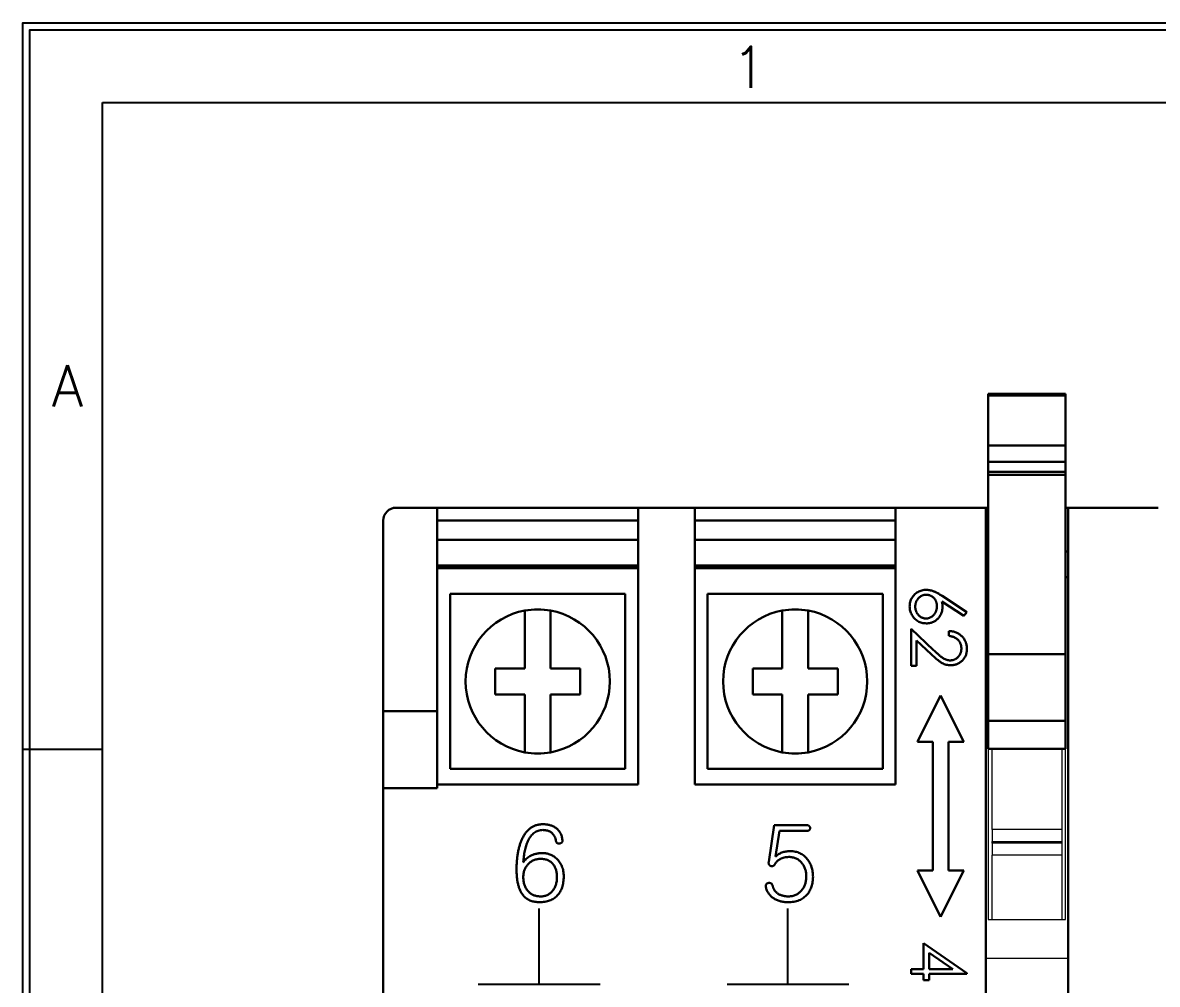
# Model space of a CAD drawing. Header units: millimetres. Extents: x 23 to 337, y 22 to 239.
# Drawn here: x 23.27 to 60.75, y 206.54 to 238.32 of the extents above; entities that cross this region are included whole.
import ezdxf
from ezdxf.enums import TextEntityAlignment as Align

# ---------------------------------------------------------------- set-up
doc = ezdxf.new("R2010")
doc.units = ezdxf.units.MM
for name, color, linetype in [('20', 2, 'Continuous'), ('30', 3, 'Continuous'), ('70', 7, 'Continuous'), ('ASHADE', 7, 'Continuous')]:
    doc.layers.add(name, color=color, linetype=linetype)
doc.layers.add('Z_OM_OUTLINE', color=7, linetype='Continuous', lineweight=30)
doc.layers.add('Z_OM_THIN_LINE', color=2, linetype='Continuous', lineweight=13)
doc.styles.add('SIMPLEX', font='SIMPLEX')

msp = doc.modelspace()

# ---------------------------------------------------------------- linework, layer by layer
for p, q in [((40.333, 206.544), (40.333, 209.05)), ((48.55, 206.544), (48.55, 209.05))]:
    msp.add_line(p, q)
at = {"layer": '20', "color": 7}
for p, q in [((25.91, 44.718), (25.91, 235.678)), ((25.91, 235.678), (324.63, 235.678))]:
    msp.add_line(p, q, dxfattribs=at)
at = {"layer": '30', "color": 7}
msp.add_line((23.27, 214.318), (25.91, 214.318), dxfattribs=at)
at = {"layer": '70', "color": 7}
for points in [[(327.27, 22.318), (23.27, 22.318), (23.27, 238.318), (327.27, 238.318)], [(327.03, 22.558), (23.51, 22.558), (23.51, 238.078), (327.03, 238.078)]]:
    msp.add_lwpolyline(points, close=True, dxfattribs=at)
at = {"layer": 'ASHADE'}
for p, q in [((38.32, 206.544), (42.346, 206.544)), ((46.537, 206.544), (50.563, 206.544))]:
    msp.add_line(p, q, dxfattribs=at)
at = {"layer": 'Z_OM_OUTLINE'}
for p, q in [((57.719, 226.055), (55.168, 226.055)), ((55.168, 225.995), (55.168, 226.055)), ((57.719, 226.055), (57.719, 225.995)), ((57.719, 225.995), (55.168, 225.995)), ((55.168, 225.995), (55.168, 225.276)), ((57.719, 225.995), (57.719, 225.276)), ((55.168, 224.643), (55.168, 225.276)), ((57.719, 225.276), (57.719, 224.643)), ((55.168, 224.643), (55.168, 224.345)), ((57.719, 224.643), (57.719, 224.345)), ((57.719, 224.345), (55.168, 224.345)), ((55.168, 224.345), (55.168, 223.812)), ((57.719, 224.345), (57.719, 223.812)), ((57.719, 223.812), (55.168, 223.812)), ((55.168, 223.812), (55.168, 223.482)), ((57.719, 223.812), (57.719, 223.482)), ((57.719, 223.482), (55.168, 223.482)), ((55.168, 223.482), (55.168, 223.376)), ((57.719, 223.482), (57.719, 223.376)), ((57.719, 223.376), (55.168, 223.376)), ((55.168, 222.555), (55.168, 223.376)), ((57.719, 223.376), (57.719, 222.555)), ((35.606, 222.292), (36.967, 222.292)), ((36.967, 222.292), (36.967, 221.441)), ((43.601, 222.292), (36.967, 222.292)), ((43.601, 221.441), (43.601, 222.292)), ((43.601, 222.292), (45.472, 222.292)), ((45.472, 222.292), (45.472, 221.441)), ((52.106, 222.292), (45.472, 222.292)), ((52.106, 221.441), (52.106, 222.292)), ((52.106, 222.292), (55.083, 222.292)), ((55.083, 222.292), (55.083, 221.441)), ((55.168, 222.292), (55.083, 222.292)), ((55.168, 222.555), (55.168, 217.452)), ((57.719, 222.555), (57.719, 217.452)), ((57.804, 222.292), (57.719, 222.292)), ((57.804, 222.292), (60.781, 222.292)), ((57.804, 221.441), (57.804, 222.292)), ((35.181, 221.441), (35.181, 221.866)), ((43.601, 221.866), (36.967, 221.866)), ((52.106, 221.866), (45.472, 221.866)), ((35.181, 215.573), (35.181, 221.441)), ((36.967, 221.441), (36.967, 215.573)), ((43.601, 221.228), (36.967, 221.228)), ((43.601, 213.149), (43.601, 221.441)), ((45.472, 221.441), (45.472, 213.149)), ((52.106, 221.228), (45.472, 221.228)), ((52.106, 213.149), (52.106, 221.441)), ((55.083, 221.441), (55.083, 202.982)), ((57.804, 202.982), (57.804, 221.441)), ((55.083, 220.846), (55.168, 220.846)), ((57.719, 220.846), (57.804, 220.846)), ((36.967, 220.378), (43.601, 220.378)), ((36.967, 220.335), (43.601, 220.335)), ((36.967, 220.292), (43.601, 220.292)), ((45.472, 220.378), (52.106, 220.378)), ((45.472, 220.335), (52.106, 220.335)), ((45.472, 220.291), (52.106, 220.291)), ((55.083, 219.995), (55.168, 219.995)), ((57.719, 219.995), (57.804, 219.995)), ((37.392, 213.659), (37.392, 219.442)), ((43.176, 219.442), (37.392, 219.442)), ((43.176, 213.659), (43.176, 219.442)), ((45.897, 213.659), (45.897, 219.442)), ((51.681, 219.442), (45.897, 219.442)), ((51.681, 213.659), (51.681, 219.442)), ((53.641, 219.377), (54.463, 218.84)), ((54.365, 218.716), (53.638, 219.191)), ((54.463, 218.84), (54.365, 218.716)), ((52.616, 217.063), (52.616, 218.286)), ((52.616, 218.286), (53.361, 217.588)), ((53.863, 218.055), (53.863, 218.217)), ((39.859, 218.021), (39.859, 216.976)), ((40.709, 216.976), (40.709, 218.021)), ((48.364, 218.021), (48.364, 216.976)), ((49.214, 216.976), (49.214, 218.021)), ((53.282, 217.45), (52.801, 217.901)), ((52.801, 217.901), (52.801, 217.063)), ((57.719, 217.452), (55.168, 217.452)), ((55.168, 217.452), (55.168, 215.251)), ((57.719, 217.452), (57.719, 215.251)), ((52.801, 217.063), (52.616, 217.063)), ((38.881, 216.976), (38.881, 216.125)), ((39.859, 216.976), (38.881, 216.976)), ((41.687, 216.976), (40.709, 216.976)), ((41.687, 216.125), (41.687, 216.976)), ((48.364, 216.976), (47.386, 216.976)), ((47.386, 216.976), (47.386, 216.125)), ((50.192, 216.976), (49.214, 216.976)), ((50.192, 216.125), (50.192, 216.976)), ((38.881, 216.125), (39.859, 216.125)), ((39.859, 216.125), (39.859, 215.08)), ((40.709, 216.125), (41.687, 216.125)), ((40.709, 215.08), (40.709, 216.125)), ((47.386, 216.125), (48.364, 216.125)), ((48.364, 216.125), (48.364, 215.08)), ((49.214, 216.125), (50.192, 216.125)), ((49.214, 215.08), (49.214, 216.125)), ((53.594, 216.083), (52.829, 214.552)), ((54.36, 214.552), (53.594, 216.083)), ((35.181, 215.573), (35.181, 213.021)), ((36.967, 215.573), (35.181, 215.573)), ((36.967, 213.021), (36.967, 215.573)), ((57.719, 215.251), (55.168, 215.251)), ((55.168, 215.251), (55.168, 214.33)), ((57.719, 215.251), (57.719, 214.33)), ((52.829, 214.552), (53.339, 214.552)), ((53.339, 214.552), (53.339, 210.3)), ((53.849, 214.552), (54.36, 214.552)), ((53.849, 210.3), (53.849, 214.552)), ((55.168, 214.33), (57.719, 214.33)), ((43.176, 213.659), (37.392, 213.659)), ((51.681, 213.659), (45.897, 213.659)), ((35.181, 213.021), (36.967, 213.021)), ((35.181, 196.351), (35.181, 213.021)), ((36.967, 213.149), (43.601, 213.149)), ((45.472, 213.149), (52.106, 213.149)), ((48.091, 211.802), (47.915, 210.595)), ((49.171, 211.802), (48.091, 211.802)), ((48.138, 210.762), (48.267, 211.611)), ((48.267, 211.611), (49.171, 211.611)), ((53.339, 210.3), (52.829, 210.3)), ((52.829, 210.3), (53.594, 208.769)), ((53.594, 208.769), (54.36, 210.3)), ((54.36, 210.3), (53.849, 210.3)), ((53.032, 207.046), (53.032, 207.9)), ((53.032, 207.9), (54.463, 206.917)), ((53.998, 207.046), (53.216, 207.583)), ((53.216, 207.583), (53.216, 207.046)), ((52.616, 207.046), (53.032, 207.046)), ((52.616, 206.885), (52.616, 207.046)), ((53.216, 207.046), (53.998, 207.046)), ((54.463, 206.917), (54.463, 206.885)), ((53.032, 206.885), (52.616, 206.885)), ((53.032, 206.677), (53.032, 206.885)), ((53.216, 206.677), (53.032, 206.677)), ((54.463, 206.885), (53.216, 206.885)), ((53.216, 206.885), (53.216, 206.677))]:
    msp.add_line(p, q, dxfattribs=at)
for centre, radius, start, end in [((35.606, 221.866), 0.425, 90, 180), ((40.284, 216.551), 2.381, 100.2866, 259.7134), ((40.284, 216.551), 2.381, 79.7134, 100.2866), ((40.284, 216.551), 2.381, 280.2866, 79.7134), ((48.789, 216.551), 2.381, 100.2866, 259.7134), ((48.789, 216.551), 2.381, 79.7134, 100.2866), ((48.789, 216.551), 2.381, 280.2866, 79.7134), ((40.284, 216.551), 2.381, 259.7134, 280.2866), ((48.789, 216.551), 2.381, 259.7134, 280.2866)]:
    msp.add_arc(centre, radius, start, end, dxfattribs=at)
for points, knots in [([(52.57, 219.033), (52.571, 219.057), (52.572, 219.105), (52.586, 219.176), (52.609, 219.244), (52.64, 219.308), (52.679, 219.368), (52.726, 219.422), (52.78, 219.469), (52.841, 219.508), (52.907, 219.539), (52.975, 219.562), (53.046, 219.576), (53.094, 219.578), (53.118, 219.578)], [0, 0, 0, 0, 0.084339, 0.167061, 0.249579, 0.33294, 0.416119, 0.49776, 0.580626, 0.664858, 0.749533, 0.832448, 0.915661, 1, 1, 1, 1]), ([(53.112, 219.417), (53.1, 219.417), (53.076, 219.416), (53.04, 219.41), (53.007, 219.401), (52.974, 219.389), (52.943, 219.372), (52.913, 219.353), (52.885, 219.329), (52.859, 219.302), (52.835, 219.273), (52.813, 219.242), (52.795, 219.21), (52.78, 219.176), (52.769, 219.14), (52.761, 219.103), (52.756, 219.064), (52.755, 219.038), (52.755, 219.025)], [0, 0, 0, 0, 0.061846, 0.121875, 0.180772, 0.239261, 0.298623, 0.358671, 0.420767, 0.485205, 0.550356, 0.613636, 0.676603, 0.739323, 0.802186, 0.866731, 0.932045, 1, 1, 1, 1]), ([(53.47, 219.039), (53.47, 219.052), (53.469, 219.079), (53.464, 219.119), (53.456, 219.156), (53.444, 219.191), (53.43, 219.225), (53.412, 219.256), (53.391, 219.285), (53.366, 219.312), (53.34, 219.337), (53.311, 219.358), (53.281, 219.376), (53.25, 219.391), (53.217, 219.403), (53.183, 219.411), (53.148, 219.416), (53.124, 219.417), (53.112, 219.417)], [0, 0, 0, 0, 0.070596, 0.138509, 0.203802, 0.266994, 0.329059, 0.391139, 0.453136, 0.515769, 0.577944, 0.638945, 0.698364, 0.757306, 0.816402, 0.876272, 0.93682, 1, 1, 1, 1]), ([(53.118, 219.578), (53.137, 219.578), (53.175, 219.577), (53.232, 219.569), (53.291, 219.554), (53.34, 219.538), (53.381, 219.523), (53.414, 219.508), (53.448, 219.492), (53.484, 219.473), (53.521, 219.453), (53.56, 219.429), (53.6, 219.405), (53.627, 219.387), (53.641, 219.377)], [0, 0, 0, 0, 0.097806, 0.199612, 0.305296, 0.415817, 0.474241, 0.537287, 0.603386, 0.674311, 0.74953, 0.828608, 0.912043, 1, 1, 1, 1]), ([(39.859, 218.894), (39.859, 218.894), (39.859, 218.892), (39.859, 218.858), (39.859, 218.728), (39.859, 218.513), (39.859, 218.266), (39.859, 218.096), (39.859, 218.021)], [0, 0, 0, 0, 0.0255, 0.200841, 0.411603, 0.62228, 0.835316, 1, 1, 1, 1]), ([(40.709, 218.021), (40.709, 218.097), (40.709, 218.276), (40.709, 218.534), (40.709, 218.739), (40.709, 218.869), (40.709, 218.885), (40.709, 218.894)], [0, 0, 0, 0, 0.168651, 0.396242, 0.614757, 0.799387, 1, 1, 1, 1]), ([(48.364, 218.894), (48.364, 218.894), (48.364, 218.892), (48.364, 218.858), (48.364, 218.728), (48.364, 218.513), (48.364, 218.266), (48.364, 218.096), (48.364, 218.021)], [0, 0, 0, 0, 0.0255, 0.200841, 0.411603, 0.62228, 0.835316, 1, 1, 1, 1]), ([(49.214, 218.021), (49.214, 218.097), (49.214, 218.276), (49.214, 218.534), (49.214, 218.739), (49.214, 218.869), (49.214, 218.885), (49.214, 218.894)], [0, 0, 0, 0, 0.168651, 0.396242, 0.614757, 0.799387, 1, 1, 1, 1]), ([(53.121, 218.471), (53.096, 218.472), (53.047, 218.473), (52.974, 218.487), (52.906, 218.51), (52.841, 218.541), (52.782, 218.581), (52.729, 218.629), (52.682, 218.685), (52.642, 218.747), (52.61, 218.814), (52.587, 218.885), (52.573, 218.958), (52.571, 219.008), (52.57, 219.033)], [0, 0, 0, 0, 0.085993, 0.169113, 0.250536, 0.331896, 0.41356, 0.494112, 0.576294, 0.660703, 0.74612, 0.83001, 0.914417, 1, 1, 1, 1]), ([(52.755, 219.025), (52.755, 219.011), (52.756, 218.985), (52.761, 218.946), (52.769, 218.909), (52.78, 218.874), (52.795, 218.84), (52.813, 218.807), (52.834, 218.776), (52.859, 218.747), (52.885, 218.72), (52.914, 218.697), (52.943, 218.676), (52.974, 218.661), (53.007, 218.648), (53.04, 218.639), (53.076, 218.633), (53.1, 218.633), (53.112, 218.632)], [0, 0, 0, 0, 0.067943, 0.133246, 0.19778, 0.260632, 0.323341, 0.386297, 0.450071, 0.51521, 0.579637, 0.641333, 0.701709, 0.76078, 0.819259, 0.878146, 0.938165, 1, 1, 1, 1]), ([(53.112, 218.632), (53.124, 218.633), (53.148, 218.633), (53.183, 218.639), (53.218, 218.648), (53.25, 218.662), (53.282, 218.678), (53.311, 218.699), (53.34, 218.723), (53.366, 218.751), (53.39, 218.781), (53.412, 218.814), (53.43, 218.847), (53.444, 218.883), (53.456, 218.919), (53.464, 218.958), (53.469, 218.998), (53.47, 219.025), (53.47, 219.039)], [0, 0, 0, 0, 0.061145, 0.120007, 0.178246, 0.236508, 0.294903, 0.354696, 0.416717, 0.480659, 0.545834, 0.609768, 0.672988, 0.73581, 0.799817, 0.86476, 0.93108, 1, 1, 1, 1]), ([(53.655, 219.005), (53.654, 218.986), (53.653, 218.95), (53.646, 218.898), (53.634, 218.847), (53.617, 218.798), (53.595, 218.752), (53.569, 218.707), (53.537, 218.665), (53.501, 218.625), (53.462, 218.589), (53.42, 218.557), (53.376, 218.53), (53.329, 218.509), (53.28, 218.492), (53.229, 218.479), (53.176, 218.472), (53.14, 218.471), (53.121, 218.471)], [0, 0, 0, 0, 0.065232, 0.128407, 0.19007, 0.250947, 0.311551, 0.372869, 0.435031, 0.49908, 0.5631, 0.62552, 0.686691, 0.747683, 0.80856, 0.87074, 0.93434, 1, 1, 1, 1]), ([(53.638, 219.191), (53.643, 219.16), (53.652, 219.098), (53.654, 219.035), (53.655, 219.005)], [0, 0, 0, 0, 0.512659, 1, 1, 1, 1]), ([(53.863, 218.217), (53.884, 218.216), (53.926, 218.214), (53.987, 218.204), (54.046, 218.19), (54.102, 218.171), (54.154, 218.146), (54.204, 218.117), (54.251, 218.082), (54.294, 218.043), (54.334, 218), (54.368, 217.955), (54.397, 217.906), (54.422, 217.856), (54.44, 217.803), (54.453, 217.747), (54.461, 217.689), (54.462, 217.65), (54.463, 217.63)], [0, 0, 0, 0, 0.068799, 0.135118, 0.199001, 0.261934, 0.323531, 0.385435, 0.447216, 0.510018, 0.572511, 0.633364, 0.693217, 0.752555, 0.812558, 0.873261, 0.935543, 1, 1, 1, 1]), ([(54.278, 217.638), (54.278, 217.652), (54.277, 217.68), (54.272, 217.72), (54.264, 217.759), (54.251, 217.796), (54.236, 217.831), (54.217, 217.864), (54.195, 217.896), (54.169, 217.925), (54.141, 217.952), (54.109, 217.977), (54.075, 217.997), (54.038, 218.016), (53.998, 218.03), (53.955, 218.042), (53.91, 218.051), (53.879, 218.054), (53.863, 218.055)], [0, 0, 0, 0, 0.064442, 0.126553, 0.186779, 0.245944, 0.30411, 0.361785, 0.420255, 0.479943, 0.540286, 0.600712, 0.661962, 0.724472, 0.788881, 0.856306, 0.926348, 1, 1, 1, 1]), ([(53.927, 217.086), (53.902, 217.087), (53.853, 217.088), (53.78, 217.103), (53.709, 217.126), (53.652, 217.154), (53.606, 217.182), (53.568, 217.207), (53.528, 217.237), (53.484, 217.271), (53.438, 217.31), (53.388, 217.352), (53.336, 217.4), (53.3, 217.433), (53.282, 217.45)], [0, 0, 0, 0, 0.098701, 0.195671, 0.29242, 0.391339, 0.444459, 0.504225, 0.570348, 0.642914, 0.72229, 0.807923, 0.90047, 1, 1, 1, 1]), ([(53.361, 217.588), (53.379, 217.571), (53.413, 217.538), (53.463, 217.492), (53.509, 217.451), (53.552, 217.414), (53.591, 217.381), (53.626, 217.354), (53.658, 217.33), (53.696, 217.306), (53.741, 217.283), (53.797, 217.262), (53.855, 217.25), (53.893, 217.248), (53.913, 217.247)], [0, 0, 0, 0, 0.110794, 0.212813, 0.306078, 0.390617, 0.467233, 0.534451, 0.593867, 0.644833, 0.736221, 0.825037, 0.911992, 1, 1, 1, 1]), ([(53.913, 217.247), (53.925, 217.248), (53.95, 217.248), (53.985, 217.254), (54.019, 217.263), (54.052, 217.276), (54.084, 217.291), (54.114, 217.311), (54.143, 217.334), (54.171, 217.36), (54.196, 217.389), (54.218, 217.42), (54.236, 217.452), (54.252, 217.486), (54.263, 217.522), (54.272, 217.559), (54.277, 217.598), (54.278, 217.625), (54.278, 217.638)], [0, 0, 0, 0, 0.061969, 0.122129, 0.180999, 0.240162, 0.299865, 0.359951, 0.421742, 0.486546, 0.551508, 0.614995, 0.67724, 0.739715, 0.803039, 0.866487, 0.931969, 1, 1, 1, 1]), ([(54.463, 217.63), (54.462, 217.61), (54.461, 217.571), (54.453, 217.515), (54.441, 217.461), (54.424, 217.41), (54.401, 217.362), (54.373, 217.317), (54.341, 217.274), (54.304, 217.236), (54.263, 217.201), (54.221, 217.17), (54.176, 217.144), (54.13, 217.123), (54.082, 217.106), (54.032, 217.094), (53.98, 217.087), (53.945, 217.086), (53.927, 217.086)], [0, 0, 0, 0, 0.06948, 0.136525, 0.200801, 0.263983, 0.325711, 0.387271, 0.449493, 0.512955, 0.576266, 0.637575, 0.697901, 0.757558, 0.816588, 0.876646, 0.937286, 1, 1, 1, 1]), ([(39.859, 215.08), (39.859, 215.049), (39.859, 214.913), (39.859, 214.681), (39.859, 214.433), (39.859, 214.267), (39.859, 214.211), (39.859, 214.208), (39.859, 214.208)], [0, 0, 0, 0, 0.069792, 0.302406, 0.524274, 0.739225, 0.950123, 1, 1, 1, 1]), ([(40.709, 214.208), (40.709, 214.21), (40.709, 214.216), (40.709, 214.294), (40.709, 214.47), (40.709, 214.714), (40.709, 214.93), (40.709, 215.053), (40.709, 215.08)], [0, 0, 0, 0, 0.097073, 0.305417, 0.514403, 0.725608, 0.940944, 1, 1, 1, 1]), ([(48.364, 215.08), (48.364, 215.049), (48.364, 214.913), (48.364, 214.681), (48.364, 214.433), (48.364, 214.267), (48.364, 214.211), (48.364, 214.208), (48.364, 214.208)], [0, 0, 0, 0, 0.069792, 0.302406, 0.524274, 0.739225, 0.950123, 1, 1, 1, 1]), ([(49.214, 214.208), (49.214, 214.21), (49.214, 214.216), (49.214, 214.294), (49.214, 214.47), (49.214, 214.714), (49.214, 214.93), (49.214, 215.053), (49.214, 215.08)], [0, 0, 0, 0, 0.097073, 0.305417, 0.514403, 0.725608, 0.940944, 1, 1, 1, 1]), ([(40.455, 211.833), (40.436, 211.833), (40.401, 211.832), (40.348, 211.827), (40.296, 211.818), (40.247, 211.806), (40.199, 211.79), (40.153, 211.77), (40.108, 211.747), (40.065, 211.721), (40.025, 211.69), (39.985, 211.657), (39.948, 211.62), (39.912, 211.579), (39.877, 211.535), (39.845, 211.487), (39.814, 211.436), (39.795, 211.4), (39.786, 211.382)], [0, 0, 0, 0, 0.063959, 0.125825, 0.186582, 0.245913, 0.304712, 0.36331, 0.421523, 0.480222, 0.539607, 0.599797, 0.66184, 0.724812, 0.790248, 0.857614, 0.92747, 1, 1, 1, 1]), ([(40.877, 211.714), (40.863, 211.723), (40.834, 211.742), (40.788, 211.766), (40.739, 211.788), (40.687, 211.804), (40.633, 211.817), (40.576, 211.827), (40.516, 211.832), (40.475, 211.833), (40.455, 211.833)], [0, 0, 0, 0, 0.115236, 0.232314, 0.351064, 0.47187, 0.596677, 0.726496, 0.860708, 1, 1, 1, 1]), ([(49.252, 211.774), (49.247, 211.778), (49.236, 211.787), (49.216, 211.795), (49.194, 211.801), (49.179, 211.801), (49.171, 211.802)], [0, 0, 0, 0, 0.235533, 0.471133, 0.727815, 1, 1, 1, 1]), ([(49.283, 211.706), (49.282, 211.713), (49.281, 211.725), (49.276, 211.744), (49.266, 211.761), (49.257, 211.77), (49.252, 211.774)], [0, 0, 0, 0, 0.25367, 0.497236, 0.743622, 1, 1, 1, 1]), ([(39.958, 211.273), (39.973, 211.302), (40.001, 211.358), (40.05, 211.434), (40.106, 211.498), (40.165, 211.551), (40.23, 211.592), (40.299, 211.622), (40.374, 211.639), (40.425, 211.641), (40.451, 211.643)], [0, 0, 0, 0, 0.149126, 0.287304, 0.414903, 0.535429, 0.65111, 0.765091, 0.880418, 1, 1, 1, 1]), ([(40.451, 211.643), (40.467, 211.642), (40.499, 211.642), (40.544, 211.636), (40.587, 211.628), (40.628, 211.616), (40.666, 211.601), (40.701, 211.582), (40.734, 211.56), (40.753, 211.542), (40.763, 211.534)], [0, 0, 0, 0, 0.142355, 0.276813, 0.406845, 0.530769, 0.651169, 0.767312, 0.884488, 1, 1, 1, 1]), ([(40.763, 211.534), (40.779, 211.517), (40.81, 211.484), (40.845, 211.424), (40.872, 211.355), (40.882, 211.306), (40.887, 211.28)], [0, 0, 0, 0, 0.234182, 0.473901, 0.726407, 1, 1, 1, 1]), ([(41.101, 211.311), (41.098, 211.332), (41.092, 211.374), (41.077, 211.435), (41.055, 211.492), (41.03, 211.545), (40.999, 211.593), (40.964, 211.638), (40.923, 211.678), (40.892, 211.702), (40.877, 211.714)], [0, 0, 0, 0, 0.137815, 0.269388, 0.395397, 0.518808, 0.638579, 0.757582, 0.878059, 1, 1, 1, 1]), ([(49.171, 211.611), (49.179, 211.611), (49.195, 211.612), (49.217, 211.618), (49.238, 211.627), (49.25, 211.637), (49.255, 211.642)], [0, 0, 0, 0, 0.2658055, 0.5123853, 0.7567022, 1, 1, 1, 1]), ([(49.255, 211.642), (49.259, 211.646), (49.268, 211.655), (49.276, 211.671), (49.282, 211.688), (49.282, 211.7), (49.283, 211.706)], [0, 0, 0, 0, 0.259861, 0.50393, 0.75062, 1, 1, 1, 1]), ([(39.786, 211.382), (39.77, 211.348), (39.736, 211.278), (39.696, 211.167), (39.661, 211.047), (39.633, 210.919), (39.612, 210.783), (39.596, 210.638), (39.586, 210.486), (39.585, 210.381), (39.585, 210.328)], [0, 0, 0, 0, 0.104548, 0.213612, 0.328369, 0.449206, 0.576591, 0.710517, 0.851708, 1, 1, 1, 1]), ([(39.807, 210.567), (39.809, 210.602), (39.814, 210.67), (39.825, 210.77), (39.839, 210.865), (39.855, 210.956), (39.876, 211.042), (39.9, 211.123), (39.927, 211.2), (39.948, 211.249), (39.958, 211.273)], [0, 0, 0, 0, 0.1441692, 0.2826311, 0.4148212, 0.5416064, 0.6635138, 0.7805282, 0.8922789, 1, 1, 1, 1]), ([(40.887, 211.28), (40.889, 211.272), (40.892, 211.258), (40.902, 211.238), (40.912, 211.221), (40.927, 211.209), (40.943, 211.2), (40.963, 211.196), (40.985, 211.194), (41, 211.196), (41.008, 211.197)], [0, 0, 0, 0, 0.142917, 0.2713388, 0.3874412, 0.4976992, 0.6100851, 0.7268401, 0.8557136, 1, 1, 1, 1]), ([(41.008, 211.197), (41.016, 211.199), (41.031, 211.203), (41.052, 211.211), (41.07, 211.222), (41.084, 211.235), (41.094, 211.251), (41.1, 211.269), (41.103, 211.289), (41.102, 211.303), (41.101, 211.311)], [0, 0, 0, 0, 0.151287, 0.287166, 0.408612, 0.52102, 0.631653, 0.74362, 0.864917, 1, 1, 1, 1]), ([(40.026, 210.782), (40.004, 210.768), (39.96, 210.74), (39.901, 210.69), (39.849, 210.632), (39.821, 210.589), (39.807, 210.567)], [0, 0, 0, 0, 0.255635, 0.504609, 0.75101, 1, 1, 1, 1]), ([(39.968, 210.517), (39.982, 210.53), (40.009, 210.558), (40.054, 210.592), (40.102, 210.622), (40.152, 210.647), (40.205, 210.665), (40.261, 210.679), (40.32, 210.688), (40.36, 210.688), (40.38, 210.689)], [0, 0, 0, 0, 0.126837, 0.250005, 0.372298, 0.493566, 0.614848, 0.739302, 0.867019, 1, 1, 1, 1]), ([(40.442, 210.879), (40.422, 210.879), (40.383, 210.879), (40.325, 210.874), (40.27, 210.866), (40.217, 210.856), (40.166, 210.842), (40.117, 210.826), (40.071, 210.806), (40.041, 210.79), (40.026, 210.782)], [0, 0, 0, 0, 0.138276, 0.271155, 0.400342, 0.525951, 0.647796, 0.766914, 0.884593, 1, 1, 1, 1]), ([(40.38, 210.689), (40.402, 210.688), (40.445, 210.687), (40.507, 210.678), (40.566, 210.665), (40.62, 210.645), (40.67, 210.619), (40.717, 210.587), (40.759, 210.55), (40.784, 210.521), (40.796, 210.507)], [0, 0, 0, 0, 0.140567, 0.272714, 0.399733, 0.522322, 0.641326, 0.759927, 0.878122, 1, 1, 1, 1]), ([(40.9, 210.703), (40.883, 210.717), (40.85, 210.745), (40.796, 210.781), (40.741, 210.811), (40.685, 210.836), (40.626, 210.855), (40.566, 210.87), (40.505, 210.877), (40.463, 210.879), (40.442, 210.879)], [0, 0, 0, 0, 0.13161, 0.259174, 0.383585, 0.506712, 0.628697, 0.750578, 0.874244, 1, 1, 1, 1]), ([(41.143, 210.11), (41.142, 210.141), (41.14, 210.2), (41.129, 210.287), (41.11, 210.37), (41.084, 210.447), (41.049, 210.519), (41.007, 210.586), (40.958, 210.648), (40.92, 210.685), (40.9, 210.703)], [0, 0, 0, 0, 0.138519, 0.270524, 0.397871, 0.520363, 0.640458, 0.759406, 0.878745, 1, 1, 1, 1]), ([(48.121, 210.517), (48.132, 210.534), (48.155, 210.567), (48.196, 210.611), (48.241, 210.65), (48.275, 210.671), (48.292, 210.682)], [0, 0, 0, 0, 0.251949, 0.502221, 0.748748, 1, 1, 1, 1]), ([(48.348, 210.896), (48.328, 210.888), (48.289, 210.873), (48.235, 210.842), (48.183, 210.806), (48.153, 210.776), (48.138, 210.762)], [0, 0, 0, 0, 0.250708, 0.500277, 0.748188, 1, 1, 1, 1]), ([(48.292, 210.682), (48.314, 210.693), (48.358, 210.714), (48.428, 210.737), (48.501, 210.75), (48.551, 210.751), (48.577, 210.752)], [0, 0, 0, 0, 0.246462, 0.491852, 0.742581, 1, 1, 1, 1]), ([(48.625, 210.943), (48.6, 210.943), (48.552, 210.941), (48.481, 210.932), (48.413, 210.918), (48.369, 210.903), (48.348, 210.896)], [0, 0, 0, 0, 0.260819, 0.512859, 0.75944, 1, 1, 1, 1]), ([(48.577, 210.752), (48.599, 210.752), (48.642, 210.751), (48.705, 210.741), (48.765, 210.725), (48.821, 210.703), (48.874, 210.676), (48.923, 210.64), (48.969, 210.599), (48.996, 210.568), (49.01, 210.552)], [0, 0, 0, 0, 0.133754, 0.261771, 0.386542, 0.507434, 0.627874, 0.748867, 0.872679, 1, 1, 1, 1]), ([(49.188, 210.682), (49.171, 210.703), (49.136, 210.743), (49.077, 210.797), (49.013, 210.843), (48.944, 210.879), (48.871, 210.908), (48.793, 210.928), (48.711, 210.941), (48.654, 210.942), (48.625, 210.943)], [0, 0, 0, 0, 0.1267565, 0.2496119, 0.3701132, 0.4908858, 0.6117691, 0.7361738, 0.8648863, 1, 1, 1, 1]), ([(49.378, 210.099), (49.377, 210.127), (49.376, 210.183), (49.367, 210.265), (49.353, 210.344), (49.331, 210.419), (49.305, 210.49), (49.272, 210.558), (49.234, 210.622), (49.204, 210.662), (49.188, 210.682)], [0, 0, 0, 0, 0.136772, 0.267885, 0.395691, 0.519481, 0.640677, 0.760811, 0.87952, 1, 1, 1, 1]), ([(39.585, 210.328), (39.585, 210.279), (39.587, 210.183), (39.599, 210.046), (39.618, 209.919), (39.645, 209.803), (39.68, 209.698), (39.724, 209.604), (39.774, 209.519), (39.816, 209.472), (39.836, 209.449)], [0, 0, 0, 0, 0.15829, 0.305924, 0.442375, 0.568978, 0.687359, 0.797355, 0.900808, 1, 1, 1, 1]), ([(39.807, 210.084), (39.808, 210.105), (39.809, 210.147), (39.816, 210.208), (39.828, 210.267), (39.847, 210.322), (39.869, 210.376), (39.897, 210.426), (39.929, 210.474), (39.955, 210.502), (39.968, 210.517)], [0, 0, 0, 0, 0.135453, 0.265464, 0.390996, 0.514431, 0.635257, 0.756428, 0.877204, 1, 1, 1, 1]), ([(40.796, 210.507), (40.806, 210.493), (40.826, 210.465), (40.851, 210.42), (40.872, 210.372), (40.89, 210.32), (40.904, 210.266), (40.913, 210.209), (40.919, 210.149), (40.92, 210.108), (40.92, 210.087)], [0, 0, 0, 0, 0.1153346, 0.2300968, 0.3483674, 0.468571, 0.5940146, 0.7239393, 0.8583668, 1, 1, 1, 1]), ([(47.915, 210.595), (47.914, 210.587), (47.911, 210.571), (47.911, 210.548), (47.914, 210.527), (47.92, 210.507), (47.929, 210.491), (47.941, 210.476), (47.957, 210.463), (47.969, 210.457), (47.975, 210.454)], [0, 0, 0, 0, 0.150093, 0.286877, 0.413004, 0.531472, 0.643222, 0.755129, 0.873522, 1, 1, 1, 1]), ([(47.975, 210.454), (47.982, 210.451), (47.994, 210.447), (48.014, 210.445), (48.033, 210.447), (48.052, 210.453), (48.07, 210.463), (48.088, 210.477), (48.105, 210.495), (48.115, 210.51), (48.121, 210.517)], [0, 0, 0, 0, 0.120141, 0.229286, 0.338431, 0.449539, 0.567175, 0.69745, 0.838895, 1, 1, 1, 1]), ([(49.01, 210.552), (49.022, 210.537), (49.045, 210.506), (49.074, 210.455), (49.1, 210.403), (49.12, 210.347), (49.136, 210.289), (49.148, 210.228), (49.154, 210.164), (49.155, 210.121), (49.155, 210.099)], [0, 0, 0, 0, 0.120217, 0.239097, 0.359536, 0.480692, 0.604885, 0.731998, 0.863728, 1, 1, 1, 1]), ([(39.964, 209.624), (39.952, 209.639), (39.927, 209.669), (39.895, 209.718), (39.867, 209.771), (39.846, 209.827), (39.828, 209.886), (39.816, 209.949), (39.809, 210.015), (39.808, 210.06), (39.807, 210.084)], [0, 0, 0, 0, 0.118055, 0.235089, 0.354495, 0.474814, 0.598841, 0.727092, 0.859926, 1, 1, 1, 1]), ([(40.92, 210.087), (40.92, 210.064), (40.919, 210.018), (40.912, 209.951), (40.899, 209.888), (40.882, 209.828), (40.861, 209.771), (40.835, 209.719), (40.803, 209.669), (40.779, 209.639), (40.766, 209.624)], [0, 0, 0, 0, 0.140501, 0.274669, 0.403566, 0.52777, 0.648171, 0.766189, 0.883046, 1, 1, 1, 1]), ([(40.928, 209.477), (40.945, 209.497), (40.98, 209.535), (41.024, 209.6), (41.06, 209.671), (41.091, 209.748), (41.114, 209.83), (41.131, 209.919), (41.141, 210.013), (41.142, 210.077), (41.143, 210.11)], [0, 0, 0, 0, 0.112624, 0.226453, 0.34256, 0.461992, 0.586393, 0.717082, 0.854891, 1, 1, 1, 1]), ([(47.902, 209.894), (47.895, 209.892), (47.881, 209.888), (47.861, 209.877), (47.844, 209.863), (47.835, 209.852), (47.831, 209.846)], [0, 0, 0, 0, 0.259507, 0.508453, 0.74809, 1, 1, 1, 1]), ([(47.985, 209.883), (47.978, 209.886), (47.966, 209.892), (47.945, 209.897), (47.924, 209.897), (47.91, 209.895), (47.902, 209.894)], [0, 0, 0, 0, 0.254365, 0.50003, 0.745905, 1, 1, 1, 1]), ([(49.155, 210.099), (49.155, 210.077), (49.154, 210.035), (49.147, 209.972), (49.134, 209.912), (49.118, 209.855), (49.096, 209.799), (49.07, 209.746), (49.038, 209.696), (49.014, 209.665), (49.001, 209.649)], [0, 0, 0, 0, 0.133088, 0.262779, 0.388175, 0.511835, 0.633611, 0.754848, 0.876624, 1, 1, 1, 1]), ([(49.19, 209.519), (49.205, 209.538), (49.236, 209.576), (49.273, 209.639), (49.306, 209.706), (49.332, 209.777), (49.353, 209.852), (49.367, 209.93), (49.376, 210.013), (49.377, 210.07), (49.378, 210.099)], [0, 0, 0, 0, 0.117389, 0.234208, 0.353138, 0.474172, 0.59856, 0.726838, 0.860173, 1, 1, 1, 1]), ([(40.37, 209.449), (40.35, 209.449), (40.31, 209.451), (40.252, 209.458), (40.196, 209.473), (40.144, 209.491), (40.094, 209.516), (40.048, 209.547), (40.004, 209.582), (39.978, 209.61), (39.964, 209.624)], [0, 0, 0, 0, 0.133021, 0.261623, 0.386291, 0.507897, 0.62868, 0.749802, 0.872938, 1, 1, 1, 1]), ([(40.766, 209.624), (40.753, 209.61), (40.728, 209.582), (40.686, 209.547), (40.641, 209.516), (40.592, 209.491), (40.541, 209.472), (40.487, 209.458), (40.429, 209.45), (40.39, 209.449), (40.37, 209.449)], [0, 0, 0, 0, 0.12719, 0.249274, 0.370877, 0.492009, 0.61283, 0.737747, 0.865526, 1, 1, 1, 1]), ([(47.831, 209.846), (47.827, 209.839), (47.82, 209.826), (47.815, 209.804), (47.815, 209.78), (47.818, 209.764), (47.82, 209.756)], [0, 0, 0, 0, 0.238314, 0.478762, 0.729275, 1, 1, 1, 1]), ([(47.82, 209.756), (47.824, 209.737), (47.833, 209.701), (47.852, 209.649), (47.876, 209.599), (47.905, 209.552), (47.938, 209.508), (47.977, 209.466), (48.02, 209.427), (48.052, 209.404), (48.068, 209.392)], [0, 0, 0, 0, 0.125015, 0.248001, 0.37017, 0.491822, 0.613638, 0.739142, 0.867834, 1, 1, 1, 1]), ([(48.043, 209.807), (48.04, 209.816), (48.035, 209.832), (48.022, 209.854), (48.006, 209.872), (47.992, 209.88), (47.985, 209.883)], [0, 0, 0, 0, 0.276329, 0.528664, 0.763128, 1, 1, 1, 1]), ([(48.206, 209.549), (48.195, 209.558), (48.174, 209.574), (48.147, 209.602), (48.121, 209.631), (48.099, 209.662), (48.08, 209.695), (48.064, 209.731), (48.052, 209.768), (48.046, 209.794), (48.043, 209.807)], [0, 0, 0, 0, 0.129066, 0.25405, 0.378231, 0.50059, 0.621858, 0.745864, 0.870238, 1, 1, 1, 1]), ([(48.563, 209.449), (48.545, 209.449), (48.51, 209.449), (48.459, 209.454), (48.411, 209.462), (48.365, 209.473), (48.321, 209.487), (48.28, 209.505), (48.241, 209.525), (48.218, 209.541), (48.206, 209.549)], [0, 0, 0, 0, 0.142212, 0.278425, 0.407828, 0.533619, 0.653919, 0.771274, 0.886099, 1, 1, 1, 1]), ([(48.547, 209.258), (48.581, 209.258), (48.648, 209.26), (48.745, 209.273), (48.836, 209.292), (48.92, 209.322), (48.998, 209.358), (49.069, 209.404), (49.134, 209.457), (49.172, 209.498), (49.19, 209.519)], [0, 0, 0, 0, 0.14399, 0.279299, 0.408352, 0.531297, 0.65044, 0.767108, 0.883045, 1, 1, 1, 1]), ([(49.001, 209.649), (48.987, 209.633), (48.96, 209.602), (48.912, 209.561), (48.862, 209.526), (48.809, 209.498), (48.752, 209.476), (48.692, 209.46), (48.629, 209.45), (48.585, 209.449), (48.563, 209.449)], [0, 0, 0, 0, 0.127638, 0.251944, 0.374404, 0.494753, 0.615597, 0.739359, 0.867327, 1, 1, 1, 1]), ([(39.836, 209.449), (39.852, 209.433), (39.883, 209.403), (39.936, 209.364), (39.993, 209.331), (40.055, 209.304), (40.121, 209.283), (40.191, 209.269), (40.265, 209.259), (40.316, 209.258), (40.342, 209.258)], [0, 0, 0, 0, 0.118262, 0.235884, 0.353615, 0.473674, 0.597477, 0.725442, 0.859579, 1, 1, 1, 1]), ([(40.342, 209.258), (40.373, 209.258), (40.432, 209.26), (40.519, 209.271), (40.601, 209.287), (40.677, 209.312), (40.748, 209.342), (40.814, 209.38), (40.875, 209.424), (40.91, 209.46), (40.928, 209.477)], [0, 0, 0, 0, 0.1427919, 0.2779713, 0.4071536, 0.5310661, 0.6505747, 0.7673872, 0.883241, 1, 1, 1, 1]), ([(48.068, 209.392), (48.085, 209.382), (48.119, 209.36), (48.173, 209.333), (48.229, 209.31), (48.288, 209.291), (48.349, 209.276), (48.413, 209.266), (48.479, 209.259), (48.524, 209.258), (48.547, 209.258)], [0, 0, 0, 0, 0.120157, 0.239412, 0.35946, 0.48144, 0.606016, 0.733648, 0.865139, 1, 1, 1, 1])]:
    msp.add_open_spline(points, degree=3, knots=knots, dxfattribs=at)
at = {"layer": 'Z_OM_THIN_LINE'}
for p, q in [((55.168, 214.33), (55.168, 208.684)), ((55.295, 211.66), (55.295, 214.33)), ((57.592, 214.33), (57.592, 211.66)), ((57.719, 208.684), (57.719, 214.33)), ((57.592, 211.66), (55.295, 211.66)), ((55.295, 211.66), (55.295, 211.267)), ((57.592, 211.66), (57.592, 211.267)), ((55.295, 211.267), (57.592, 211.267)), ((55.295, 211.203), (55.295, 211.267)), ((57.592, 211.203), (55.295, 211.203)), ((55.295, 211.203), (55.295, 210.81)), ((57.592, 211.267), (57.592, 211.203)), ((57.592, 211.203), (57.592, 210.81)), ((57.592, 210.81), (55.295, 210.81)), ((55.295, 208.684), (55.295, 210.81)), ((57.592, 210.81), (57.592, 208.684)), ((55.168, 208.684), (57.719, 208.684)), ((55.083, 207.408), (57.804, 207.408))]:
    msp.add_line(p, q, dxfattribs=at)

# ---------------------------------------------------------------- texts
at = {"layer": '30', "color": 7, "style": 'SIMPLEX'}
for s, p in [('1', (47.27, 236.841)), ('A', (24.75, 226.318))]:
    msp.add_text(s, height=1.36, dxfattribs=at).set_placement(p, align=Align.MIDDLE)

doc.saveas('drawing.dxf')
